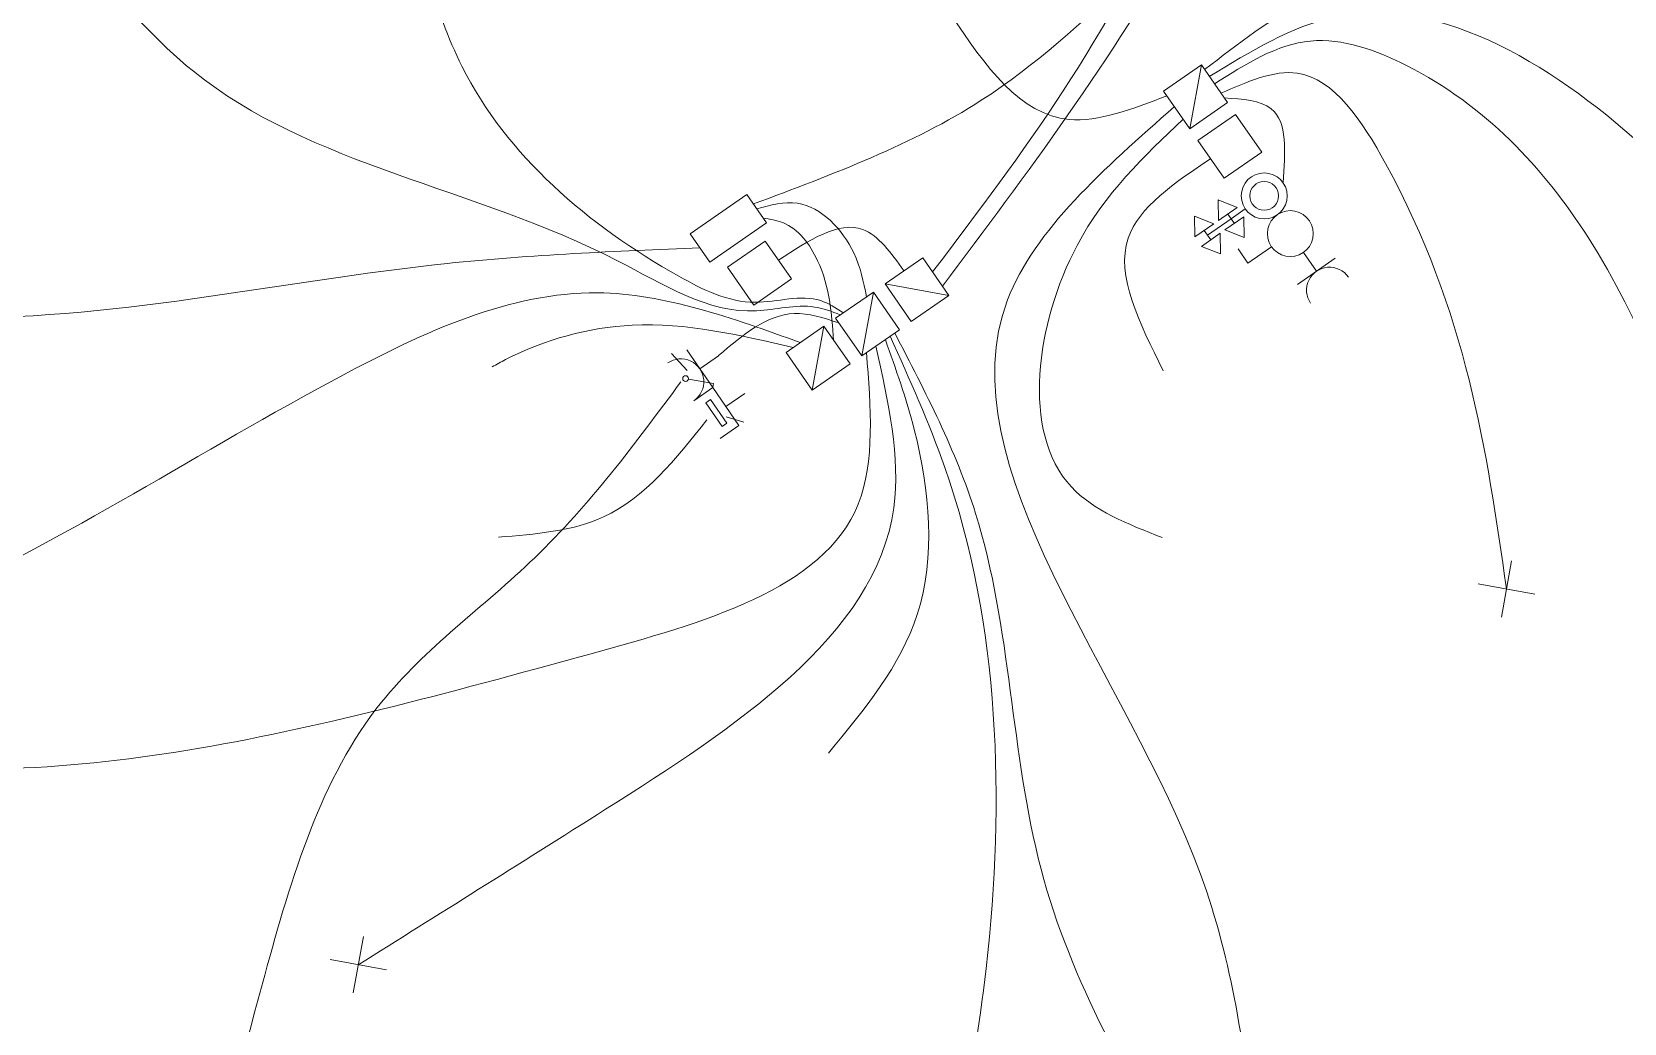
# Model space of a CAD drawing. Header units: metres. Extents: x 2747662.9 to 2747731.3, y 1250221.9 to 1250283.3.
# Drawn here: x 2747705.87 to 2747711.42, y 1250240.49 to 1250243.94 of the extents above; entities that cross this region are included whole.
import ezdxf

# ---------------------------------------------------------------- set-up
doc = ezdxf.new("R2010")
doc.units = ezdxf.units.M
doc.header["$MEASUREMENT"] = 0
doc.layers.add('___elektro', color=7, linetype='Continuous')

msp = doc.modelspace()

# ---------------------------------------------------------------- linework, layer by layer
at = {"color": 30, "linetype": 'Continuous', "lineweight": 0, "true_color": 0xff8d1c}
for points, knots in [([(2747708.3866, 1250243.3425), (2747708.6645, 1250243.4466), (2747708.9424, 1250243.5506), (2747709.1803, 1250243.7039), (2747709.5583, 1250243.9472), (2747709.8356, 1250244.3145), (2747710.2571, 1250244.5753), (2747710.6685, 1250244.8299), (2747711.2174, 1250244.983), (2747711.3395, 1250245.3859), (2747711.3807, 1250245.5221), (2747711.3732, 1250245.6869), (2747711.3473, 1250245.843), (2747711.2744, 1250246.2826), (2747711.0562, 1250246.6537), (2747710.838, 1250247.0249)], [0, 0, 0, 0, 1, 1, 1, 2, 2, 2, 3, 3, 3, 4, 4, 4, 5, 5, 5, 5]), ([(2747709.0108, 1250243.1058), (2747709.323, 1250243.5185), (2747709.6351, 1250243.9312), (2747709.8437, 1250244.443), (2747709.9341, 1250244.6649), (2747710.005, 1250244.9055), (2747709.9659, 1250245.1151), (2747709.9139, 1250245.3943), (2747709.6665, 1250245.6185), (2747709.4191, 1250245.8427)], [0, 0, 0, 0, 1, 1, 1, 2, 2, 2, 3, 3, 3, 3]), ([(2747710.0448, 1250245.8676), (2747710.1013, 1250245.7717), (2747710.1577, 1250245.6757), (2747710.1924, 1250245.5756), (2747710.3301, 1250245.1779), (2747710.1247, 1250244.7143), (2747709.8978, 1250244.31), (2747709.6331, 1250243.8383), (2747709.339, 1250243.4474), (2747709.045, 1250243.0565)], [0, 0, 0, 0, 1, 1, 1, 2, 2, 2, 3, 3, 3, 3]), ([(2747708.2925, 1250244.4997), (2747708.4202, 1250244.5026), (2747708.5479, 1250244.5055), (2747708.656, 1250244.4597), (2747709.0015, 1250244.313), (2747709.1466, 1250243.6679), (2747709.4863, 1250243.637), (2747709.5882, 1250243.6277), (2747709.7077, 1250243.6737), (2747709.8271, 1250243.7198)], [0, 0, 0, 0, 1, 1, 1, 2, 2, 2, 3, 3, 3, 3]), ([(2747711.0928, 1250244.4871), (2747711.0673, 1250244.454), (2747711.0419, 1250244.4208), (2747711.0135, 1250244.3914), (2747710.8382, 1250244.2092), (2747710.5535, 1250244.1703), (2747710.321, 1250244.0555), (2747710.189, 1250243.9903), (2747710.0738, 1250243.9006), (2747709.9587, 1250243.8109)], [0, 0, 0, 0, 1, 1, 1, 2, 2, 2, 3, 3, 3, 3]), ([(2747706.0841, 1250244.1622), (2747706.1962, 1250244.0349), (2747706.3083, 1250243.9076), (2747706.4351, 1250243.8052), (2747706.8453, 1250243.4741), (2747707.4095, 1250243.4031), (2747707.913, 1250243.1446), (2747708.0731, 1250243.0624), (2747708.227, 1250242.9613), (2747708.397, 1250242.9699), (2747708.4641, 1250242.9732), (2747708.5337, 1250242.9937), (2747708.5995, 1250242.9834), (2747708.63, 1250242.9786), (2747708.6596, 1250242.9673), (2747708.6892, 1250242.956)], [0, 0, 0, 0, 1, 1, 1, 2, 2, 2, 3, 3, 3, 4, 4, 4, 5, 5, 5, 5]), ([(2747707.2485, 1250244.132), (2747707.285, 1250244.0266), (2747707.3215, 1250243.9212), (2747707.3707, 1250243.8227), (2747707.5265, 1250243.511), (2747707.8098, 1250243.2684), (2747708.1268, 1250243.0905), (2747708.2115, 1250243.0429), (2747708.2986, 1250243), (2747708.3932, 1250243), (2747708.4697, 1250243.0001), (2747708.551, 1250243.0283), (2747708.6209, 1250243.0055), (2747708.6478, 1250242.9967), (2747708.6731, 1250242.9803), (2747708.6983, 1250242.9639)], [0, 0, 0, 0, 1, 1, 1, 2, 2, 2, 3, 3, 3, 4, 4, 4, 5, 5, 5, 5]), ([(2747713.1456, 1250241.5396), (2747713.0119, 1250241.6658), (2747712.8782, 1250241.792), (2747712.7577, 1250241.9259), (2747712.3133, 1250242.4196), (2747712.048, 1250243.0181), (2747711.5149, 1250243.5163), (2747711.1975, 1250243.813), (2747710.7852, 1250244.0741), (2747710.4124, 1250243.9943), (2747710.2623, 1250243.9622), (2747710.1186, 1250243.8748), (2747709.9749, 1250243.7874)], [0, 0, 0, 0, 1, 1, 1, 2, 2, 2, 3, 3, 3, 4, 4, 4, 4]), ([(2747713.3642, 1250240.6532), (2747712.93, 1250240.8652), (2747712.4958, 1250241.0772), (2747712.2056, 1250241.4105), (2747711.78, 1250241.899), (2747711.6636, 1250242.6482), (2747711.2959, 1250243.2244), (2747711.1381, 1250243.4718), (2747710.9339, 1250243.6873), (2747710.6641, 1250243.8242), (2747710.5566, 1250243.8788), (2747710.4387, 1250243.9208), (2747710.328, 1250243.9107), (2747710.2109, 1250243.8999), (2747710.1019, 1250243.8308), (2747709.9928, 1250243.7616)], [0, 0, 0, 0, 1, 1, 1, 2, 2, 2, 3, 3, 3, 4, 4, 4, 5, 5, 5, 5]), ([(2747711.0106, 1250242.0003), (2747710.9413, 1250242.4839), (2747710.8721, 1250242.9675), (2747710.5895, 1250243.4832), (2747710.5086, 1250243.6308), (2747710.4102, 1250243.7811), (2747710.2808, 1250243.7987), (2747710.2004, 1250243.8095), (2747710.108, 1250243.7692), (2747710.0155, 1250243.7288)], [0, 0, 0, 0, 1, 1, 1, 2, 2, 2, 3, 3, 3, 3]), ([(2747710.1352, 1250240.0841), (2747710.0967, 1250240.3896), (2747710.0582, 1250240.6951), (2747709.9441, 1250241.0066), (2747709.6883, 1250241.7048), (2747709.0525, 1250242.433), (2747709.2723, 1250243.0087), (2747709.3648, 1250243.2512), (2747709.6091, 1250243.4665), (2747709.8534, 1250243.6819)], [0, 0, 0, 0, 1, 1, 1, 2, 2, 2, 3, 3, 3, 3]), ([(2747710.2319, 1250243.4164), (2747710.2399, 1250243.5227), (2747710.2479, 1250243.629), (2747710.1909, 1250243.6746), (2747710.1542, 1250243.7039), (2747710.0906, 1250243.7081), (2747710.0269, 1250243.7123)], [0, 0, 0, 0, 1, 1, 1, 2, 2, 2, 2]), ([(2747709.884, 1250243.6377), (2747709.7474, 1250243.509), (2747709.6109, 1250243.3803), (2747709.5142, 1250243.1979), (2747709.3725, 1250242.9305), (2747709.3165, 1250242.5477), (2747709.4944, 1250242.3561), (2747709.5711, 1250242.2735), (2747709.6911, 1250242.2265), (2747709.8112, 1250242.1794)], [0, 0, 0, 0, 1, 1, 1, 2, 2, 2, 3, 3, 3, 3]), ([(2747709.9791, 1250243.5003), (2747709.8539, 1250243.4161), (2747709.7286, 1250243.3319), (2747709.6921, 1250243.223), (2747709.6483, 1250243.0926), (2747709.7315, 1250242.927), (2747709.8147, 1250242.7614)], [0, 0, 0, 0, 1, 1, 1, 2, 2, 2, 2]), ([(2747708.7808, 1250243.0194), (2747708.7702, 1250243.0708), (2747708.7597, 1250243.1222), (2747708.7361, 1250243.1722), (2747708.6972, 1250243.2542), (2747708.6231, 1250243.3323), (2747708.54, 1250243.3449), (2747708.4944, 1250243.3517), (2747708.4462, 1250243.3389), (2747708.398, 1250243.326)], [0, 0, 0, 0, 1, 1, 1, 2, 2, 2, 3, 3, 3, 3]), ([(2747708.6659, 1250242.8667), (2747708.6589, 1250242.9611), (2747708.6518, 1250243.0556), (2747708.6102, 1250243.1446), (2747708.5838, 1250243.2013), (2747708.5433, 1250243.2558), (2747708.4884, 1250243.2776), (2747708.4673, 1250243.286), (2747708.444, 1250243.2896), (2747708.4208, 1250243.2931)], [0, 0, 0, 0, 1, 1, 1, 2, 2, 2, 3, 3, 3, 3]), ([(2747708.4733, 1250243.1471), (2747708.5789, 1250243.2158), (2747708.6845, 1250243.2846), (2747708.7677, 1250243.2537), (2747708.8217, 1250243.2336), (2747708.8663, 1250243.1716), (2747708.9109, 1250243.1095)], [0, 0, 0, 0, 1, 1, 1, 2, 2, 2, 2]), ([(2747702.8393, 1250242.8756), (2747703.0547, 1250242.9522), (2747703.2702, 1250243.0288), (2747703.4895, 1250243.0681), (2747704.1542, 1250243.1872), (2747704.8544, 1250242.9638), (2747705.5412, 1250242.9466), (2747706.1389, 1250242.9316), (2747706.7265, 1250243.0728), (2747707.3198, 1250243.1353), (2747707.6125, 1250243.1661), (2747707.9066, 1250243.1777), (2747708.2007, 1250243.1894)], [0, 0, 0, 0, 1, 1, 1, 2, 2, 2, 3, 3, 3, 4, 4, 4, 4]), ([(2747703.9236, 1250241.802), (2747703.9694, 1250241.7868), (2747704.0152, 1250241.7716), (2747704.0609, 1250241.7586), (2747705.0289, 1250241.4848), (2747705.9857, 1250242.2275), (2747706.9449, 1250242.7401), (2747707.2423, 1250242.899), (2747707.54, 1250243.0358), (2747707.843, 1250243.0327), (2747708.0764, 1250243.0303), (2747708.3131, 1250242.9449), (2747708.5497, 1250242.8594)], [0, 0, 0, 0, 1, 1, 1, 2, 2, 2, 3, 3, 3, 4, 4, 4, 4]), ([(2747708.2648, 1250242.8141), (2747708.3493, 1250242.8856), (2747708.4337, 1250242.957), (2747708.5285, 1250242.9605), (2747708.5785, 1250242.9623), (2747708.6313, 1250242.9452), (2747708.6841, 1250242.9282)], [0, 0, 0, 0, 1, 1, 1, 2, 2, 2, 2]), ([(2747707.4765, 1250242.7748), (2747707.4918, 1250242.7833), (2747707.5072, 1250242.7918), (2747707.5229, 1250242.7999), (2747707.6583, 1250242.8702), (2747707.8119, 1250242.9124), (2747707.964, 1250242.92), (2747708.1523, 1250242.9294), (2747708.3384, 1250242.8857), (2747708.5246, 1250242.8419)], [0, 0, 0, 0, 1, 1, 1, 2, 2, 2, 3, 3, 3, 3]), ([(2747710.1668, 1250239.5309), (2747710.0817, 1250239.6624), (2747709.9966, 1250239.794), (2747709.913, 1250239.9278), (2747709.6974, 1250240.2729), (2747709.4917, 1250240.6334), (2747709.3887, 1250241.0236), (2747709.2819, 1250241.4286), (2747709.2856, 1250241.8657), (2747709.1607, 1250242.2636), (2747709.0924, 1250242.4811), (2747708.9857, 1250242.687), (2747708.879, 1250242.8928)], [0, 0, 0, 0, 1, 1, 1, 2, 2, 2, 3, 3, 3, 4, 4, 4, 4]), ([(2747707.0094, 1250240.6906), (2747707.2864, 1250240.8639), (2747707.5635, 1250241.0372), (2747707.8715, 1250241.2325), (2747708.3112, 1250241.5113), (2747708.814, 1250241.8348), (2747708.8755, 1250242.2837), (2747708.8995, 1250242.4589), (2747708.8563, 1250242.653), (2747708.8132, 1250242.8472)], [0, 0, 0, 0, 1, 1, 1, 2, 2, 2, 3, 3, 3, 3]), ([(2747708.8461, 1250242.87), (2747708.8826, 1250242.7673), (2747708.9191, 1250242.6646), (2747708.9469, 1250242.5564), (2747709.0013, 1250242.3445), (2747709.0223, 1250242.1115), (2747708.9572, 1250241.9111), (2747708.8994, 1250241.7329), (2747708.7736, 1250241.5805), (2747708.6477, 1250241.4281)], [0, 0, 0, 0, 1, 1, 1, 2, 2, 2, 3, 3, 3, 3]), ([(2747708.9685, 1250239.4591), (2747709.059, 1250239.8612), (2747709.1495, 1250240.2633), (2747709.197, 1250240.6778), (2747709.2641, 1250241.2635), (2747709.2454, 1250241.8739), (2747709.0532, 1250242.4243), (2747708.9989, 1250242.5799), (2747708.9307, 1250242.7306), (2747708.8625, 1250242.8814)], [0, 0, 0, 0, 1, 1, 1, 2, 2, 2, 3, 3, 3, 3]), ([(2747703.8907, 1250241.7792), (2747704.303, 1250241.6311), (2747704.7153, 1250241.4829), (2747705.1213, 1250241.4161), (2747705.9815, 1250241.2746), (2747706.8137, 1250241.498), (2747707.8159, 1250241.7735), (2747708.2109, 1250241.882), (2747708.6324, 1250241.9987), (2747708.7515, 1250242.2959), (2747708.8103, 1250242.4427), (2747708.7953, 1250242.6336), (2747708.7803, 1250242.8245)], [0, 0, 0, 0, 1, 1, 1, 2, 2, 2, 3, 3, 3, 4, 4, 4, 4]), ([(2747706.1902, 1250238.6703), (2747706.3444, 1250239.3252), (2747706.4987, 1250239.9802), (2747706.6835, 1250240.6543), (2747706.7771, 1250240.9956), (2747706.8786, 1250241.3418), (2747707.0908, 1250241.6059), (2747707.2411, 1250241.793), (2747707.4471, 1250241.9388), (2747707.6242, 1250242.1092), (2747707.8167, 1250242.2944), (2747707.9752, 1250242.5084), (2747708.1336, 1250242.7225)], [0, 0, 0, 0, 1, 1, 1, 2, 2, 2, 3, 3, 3, 4, 4, 4, 4]), ([(2747708.2243, 1250242.59), (2747708.1161, 1250242.454), (2747708.0079, 1250242.318), (2747707.8641, 1250242.2517), (2747707.7555, 1250242.2016), (2747707.6265, 1250242.1913), (2747707.4976, 1250242.1811)], [0, 0, 0, 0, 1, 1, 1, 2, 2, 2, 2])]:
    msp.add_open_spline(points, degree=3, knots=knots, dxfattribs=at)
at = {"layer": '___elektro', "color": 30, "linetype": 'Continuous', "lineweight": 0, "true_color": 0xff8d1c}
for p, q in [((2747709.9472, 1250243.8274), (2747709.8157, 1250243.7363)), ((2747709.9068, 1250243.6048), (2747709.9472, 1250243.8274)), ((2747710.0383, 1250243.6959), (2747709.9472, 1250243.8274)), ((2747709.8814, 1250243.7819), (2747709.8815, 1250243.7819)), ((2747709.8979, 1250243.7932), (2747709.8979, 1250243.7933)), ((2747709.9143, 1250243.8046), (2747709.9144, 1250243.8047)), ((2747709.9308, 1250243.816), (2747709.9308, 1250243.816)), ((2747709.9586, 1250243.811), (2747709.9586, 1250243.811)), ((2747709.97, 1250243.7945), (2747709.97, 1250243.7946)), ((2747709.9814, 1250243.7781), (2747709.9814, 1250243.7781)), ((2747709.8157, 1250243.7363), (2747709.9068, 1250243.6048)), ((2747709.8271, 1250243.7199), (2747709.8271, 1250243.7199)), ((2747709.8321, 1250243.7477), (2747709.8322, 1250243.7477)), ((2747709.8486, 1250243.7591), (2747709.8486, 1250243.7591)), ((2747709.865, 1250243.7705), (2747709.865, 1250243.7705)), ((2747709.9928, 1250243.7616), (2747709.9928, 1250243.7617)), ((2747710.0042, 1250243.7452), (2747710.0042, 1250243.7452)), ((2747710.0155, 1250243.7288), (2747710.0156, 1250243.7288)), ((2747709.8385, 1250243.7034), (2747709.8385, 1250243.7034)), ((2747709.8498, 1250243.687), (2747709.8499, 1250243.687)), ((2747709.8612, 1250243.6705), (2747709.8613, 1250243.6706)), ((2747709.9068, 1250243.6048), (2747710.0383, 1250243.6959)), ((2747709.989, 1250243.6617), (2747709.989, 1250243.6617)), ((2747710.0054, 1250243.6731), (2747710.0055, 1250243.6731)), ((2747710.0219, 1250243.6845), (2747710.0219, 1250243.6845)), ((2747710.0269, 1250243.7123), (2747710.027, 1250243.7123)), ((2747709.8726, 1250243.6541), (2747709.8727, 1250243.6541)), ((2747709.884, 1250243.6377), (2747709.8841, 1250243.6377)), ((2747709.8954, 1250243.6212), (2747709.8954, 1250243.6212)), ((2747709.9232, 1250243.6162), (2747709.9233, 1250243.6162)), ((2747710.0668, 1250243.6548), (2747709.9353, 1250243.5637)), ((2747709.9397, 1250243.6275), (2747709.9397, 1250243.6276)), ((2747709.9561, 1250243.6389), (2747709.9562, 1250243.639)), ((2747709.9726, 1250243.6503), (2747709.9726, 1250243.6504)), ((2747710.1579, 1250243.5232), (2747710.0668, 1250243.6548)), ((2747709.9353, 1250243.5637), (2747710.0264, 1250243.4321)), ((2747709.9517, 1250243.5751), (2747709.9517, 1250243.5751)), ((2747710.0264, 1250243.4321), (2747710.1579, 1250243.5232)), ((2747710.1206, 1250243.4366), (2747710.1206, 1250243.4366)), ((2747710.2319, 1250243.4164), (2747710.232, 1250243.4164)), ((2747708.1665, 1250243.2387), (2747708.3638, 1250243.3753)), ((2747708.2981, 1250243.3298), (2747708.2981, 1250243.3298)), ((2747708.3145, 1250243.3412), (2747708.3145, 1250243.3412)), ((2747708.3309, 1250243.3526), (2747708.331, 1250243.3526)), ((2747708.3474, 1250243.364), (2747708.3474, 1250243.364)), ((2747708.4322, 1250243.2767), (2747708.3638, 1250243.3753)), ((2747708.3752, 1250243.3589), (2747708.3753, 1250243.3589)), ((2747708.3866, 1250243.3425), (2747708.3866, 1250243.3425)), ((2747710.0055, 1250243.3569), (2747710.0726, 1250243.3303)), ((2747710.0055, 1250243.3569), (2747710.0068, 1250243.2848)), ((2747710.0726, 1250243.3303), (2747710.0068, 1250243.2848)), ((2747708.2159, 1250243.2728), (2747708.2159, 1250243.2729)), ((2747708.2323, 1250243.2842), (2747708.2323, 1250243.2843)), ((2747708.2349, 1250243.14), (2747708.4322, 1250243.2767)), ((2747708.2487, 1250243.2956), (2747708.2488, 1250243.2957)), ((2747708.2652, 1250243.307), (2747708.2652, 1250243.307)), ((2747708.2816, 1250243.3184), (2747708.2817, 1250243.3184)), ((2747708.398, 1250243.326), (2747708.398, 1250243.3261)), ((2747708.4094, 1250243.3096), (2747708.4094, 1250243.3096)), ((2747708.4208, 1250243.2931), (2747708.4208, 1250243.2932)), ((2747709.9233, 1250243.2999), (2747709.9904, 1250243.2734)), ((2747709.9233, 1250243.2999), (2747709.9246, 1250243.2278)), ((2747709.9904, 1250243.2734), (2747709.9246, 1250243.2278)), ((2747709.9689, 1250243.2342), (2747710.0511, 1250243.2911)), ((2747710.0953, 1250243.2974), (2747710.0296, 1250243.2519)), ((2747710.0625, 1250243.2747), (2747710.0397, 1250243.3075)), ((2747710.0511, 1250243.2911), (2747710.1004, 1250243.3253)), ((2747710.0511, 1250243.2911), (2747710.0511, 1250243.2911)), ((2747710.0966, 1250243.2253), (2747710.0953, 1250243.2974)), ((2747710.1004, 1250243.3253), (2747710.1004, 1250243.3253)), ((2747710.2117, 1250243.3051), (2747710.2118, 1250243.3051)), ((2747710.2117, 1250243.3051), (2747710.2118, 1250243.3051)), ((2747710.323, 1250243.2849), (2747710.3231, 1250243.2849)), ((2747708.2349, 1250243.14), (2747708.1665, 1250243.2387)), ((2747708.1779, 1250243.2222), (2747708.178, 1250243.2223)), ((2747708.183, 1250243.2501), (2747708.183, 1250243.2501)), ((2747708.1994, 1250243.2615), (2747708.1995, 1250243.2615)), ((2747708.35, 1250243.2198), (2747708.35, 1250243.2198)), ((2747708.3664, 1250243.2311), (2747708.3664, 1250243.2312)), ((2747708.3828, 1250243.2425), (2747708.3829, 1250243.2426)), ((2747708.3993, 1250243.2539), (2747708.3993, 1250243.254)), ((2747708.4157, 1250243.2653), (2747708.4158, 1250243.2653)), ((2747710.0131, 1250243.2405), (2747709.9474, 1250243.1949)), ((2747709.9803, 1250243.2177), (2747709.9575, 1250243.2506)), ((2747710.0144, 1250243.1684), (2747710.0131, 1250243.2405)), ((2747710.0966, 1250243.2253), (2747710.0296, 1250243.2519)), ((2747708.1893, 1250243.2058), (2747708.1894, 1250243.2058)), ((2747708.2007, 1250243.1894), (2747708.2007, 1250243.1894)), ((2747708.2121, 1250243.1729), (2747708.2121, 1250243.1729)), ((2747708.2677, 1250243.1628), (2747708.2678, 1250243.1628)), ((2747708.2842, 1250243.1742), (2747708.2842, 1250243.1742)), ((2747708.4277, 1250243.2128), (2747708.2962, 1250243.1217)), ((2747708.3006, 1250243.1856), (2747708.3007, 1250243.1856)), ((2747708.3171, 1250243.197), (2747708.3171, 1250243.197)), ((2747708.3335, 1250243.2084), (2747708.3336, 1250243.2084)), ((2747708.5189, 1250243.0813), (2747708.4277, 1250243.2128)), ((2747710.0144, 1250243.1684), (2747709.9474, 1250243.1949)), ((2747710.1093, 1250243.1368), (2747710.0751, 1250243.1861)), ((2747710.1915, 1250243.1937), (2747710.1093, 1250243.1368)), ((2747710.1915, 1250243.1937), (2747710.1915, 1250243.1938)), ((2747710.3028, 1250243.1735), (2747710.3029, 1250243.1736)), ((2747710.3484, 1250243.1078), (2747710.3028, 1250243.1735)), ((2747708.2235, 1250243.1565), (2747708.2235, 1250243.1565)), ((2747708.2513, 1250243.1514), (2747708.2513, 1250243.1515)), ((2747708.2962, 1250243.1217), (2747708.3873, 1250242.9902)), ((2747708.3127, 1250243.1331), (2747708.3127, 1250243.1331)), ((2747708.9766, 1250243.1551), (2747708.8451, 1250243.064)), ((2747708.9109, 1250243.1095), (2747708.9109, 1250243.1096)), ((2747708.9273, 1250243.1209), (2747708.9274, 1250243.121)), ((2747708.9438, 1250243.1323), (2747708.9438, 1250243.1323)), ((2747708.9602, 1250243.1437), (2747708.9602, 1250243.1437)), ((2747709.0677, 1250243.0236), (2747708.9766, 1250243.1551)), ((2747708.988, 1250243.1387), (2747708.9881, 1250243.1387)), ((2747708.9994, 1250243.1222), (2747708.9995, 1250243.1222)), ((2747709.0108, 1250243.1058), (2747709.0108, 1250243.1058)), ((2747710.4141, 1250243.1533), (2747710.2826, 1250243.0622)), ((2747708.3873, 1250242.9902), (2747708.5189, 1250243.0813)), ((2747708.8451, 1250243.064), (2747708.9362, 1250242.9325)), ((2747709.0677, 1250243.0236), (2747708.8451, 1250243.064)), ((2747708.8615, 1250243.0754), (2747708.8616, 1250243.0754)), ((2747708.878, 1250243.0868), (2747708.878, 1250243.0868)), ((2747708.8944, 1250243.0982), (2747708.8945, 1250243.0982)), ((2747709.0222, 1250243.0893), (2747709.0222, 1250243.0894)), ((2747709.0336, 1250243.0729), (2747709.0336, 1250243.0729)), ((2747709.045, 1250243.0565), (2747709.045, 1250243.0565)), ((2747708.8043, 1250243.0357), (2747708.6728, 1250242.9446)), ((2747708.755, 1250243.0015), (2747708.755, 1250243.0016)), ((2747708.7639, 1250242.8131), (2747708.8043, 1250243.0357)), ((2747708.7714, 1250243.0129), (2747708.7714, 1250243.013)), ((2747708.7878, 1250243.0243), (2747708.7879, 1250243.0244)), ((2747708.8954, 1250242.9042), (2747708.8043, 1250243.0357)), ((2747708.8157, 1250243.0193), (2747708.8157, 1250243.0193)), ((2747708.8271, 1250243.0028), (2747708.8271, 1250243.0029)), ((2747708.8565, 1250243.0475), (2747708.8565, 1250243.0476)), ((2747708.8679, 1250243.0311), (2747708.8679, 1250243.0311)), ((2747708.8793, 1250243.0147), (2747708.8793, 1250243.0147)), ((2747708.8907, 1250242.9982), (2747708.8907, 1250242.9983)), ((2747708.9362, 1250242.9325), (2747709.0677, 1250243.0236)), ((2747709.0349, 1250243.0008), (2747709.0349, 1250243.0008)), ((2747709.0513, 1250243.0122), (2747709.0513, 1250243.0122)), ((2747709.0564, 1250243.04), (2747709.0564, 1250243.04)), ((2747708.6728, 1250242.9446), (2747708.7639, 1250242.8131)), ((2747708.6892, 1250242.956), (2747708.6892, 1250242.956)), ((2747708.7056, 1250242.9674), (2747708.7057, 1250242.9674)), ((2747708.7221, 1250242.9788), (2747708.7221, 1250242.9788)), ((2747708.7385, 1250242.9902), (2747708.7386, 1250242.9902)), ((2747708.8385, 1250242.9864), (2747708.8385, 1250242.9864)), ((2747708.8498, 1250242.97), (2747708.8499, 1250242.97)), ((2747708.8612, 1250242.9535), (2747708.8613, 1250242.9535)), ((2747708.902, 1250242.9818), (2747708.9021, 1250242.9818)), ((2747708.9134, 1250242.9653), (2747708.9135, 1250242.9654)), ((2747708.9248, 1250242.9489), (2747708.9249, 1250242.9489)), ((2747708.9527, 1250242.9439), (2747708.9527, 1250242.9439)), ((2747708.9691, 1250242.9552), (2747708.9691, 1250242.9553)), ((2747708.9855, 1250242.9666), (2747708.9856, 1250242.9667)), ((2747709.002, 1250242.978), (2747709.002, 1250242.978)), ((2747709.0184, 1250242.9894), (2747709.0185, 1250242.9894)), ((2747708.6319, 1250242.9163), (2747708.5004, 1250242.8252)), ((2747708.5915, 1250242.6937), (2747708.6319, 1250242.9163)), ((2747708.5991, 1250242.8936), (2747708.5991, 1250242.8936)), ((2747708.6155, 1250242.9049), (2747708.6155, 1250242.905)), ((2747708.723, 1250242.7848), (2747708.6319, 1250242.9163)), ((2747708.6433, 1250242.8999), (2747708.6434, 1250242.8999)), ((2747708.6547, 1250242.8834), (2747708.6548, 1250242.8835)), ((2747708.6841, 1250242.9282), (2747708.6842, 1250242.9282)), ((2747708.6955, 1250242.9117), (2747708.6956, 1250242.9118)), ((2747708.7069, 1250242.8953), (2747708.707, 1250242.8953)), ((2747708.7639, 1250242.8131), (2747708.8954, 1250242.9042)), ((2747708.8726, 1250242.9371), (2747708.8727, 1250242.9371)), ((2747708.879, 1250242.8928), (2747708.879, 1250242.8928)), ((2747708.884, 1250242.9206), (2747708.884, 1250242.9207)), ((2747708.2449, 1250242.7023), (2747708.1538, 1250242.8338)), ((2747708.5169, 1250242.8366), (2747708.5169, 1250242.8366)), ((2747708.5333, 1250242.848), (2747708.5333, 1250242.848)), ((2747708.5497, 1250242.8594), (2747708.5498, 1250242.8594)), ((2747708.5662, 1250242.8708), (2747708.5662, 1250242.8708)), ((2747708.5826, 1250242.8822), (2747708.5827, 1250242.8822)), ((2747708.6661, 1250242.867), (2747708.6661, 1250242.867)), ((2747708.6775, 1250242.8506), (2747708.6775, 1250242.8506)), ((2747708.6889, 1250242.8341), (2747708.6889, 1250242.8342)), ((2747708.7183, 1250242.8788), (2747708.7184, 1250242.8789)), ((2747708.7297, 1250242.8624), (2747708.7297, 1250242.8624)), ((2747708.7411, 1250242.846), (2747708.7411, 1250242.846)), ((2747708.7525, 1250242.8295), (2747708.7525, 1250242.8295)), ((2747708.7967, 1250242.8359), (2747708.7968, 1250242.8359)), ((2747708.8132, 1250242.8472), (2747708.8132, 1250242.8473)), ((2747708.8296, 1250242.8586), (2747708.8297, 1250242.8587)), ((2747708.8461, 1250242.87), (2747708.8461, 1250242.8701)), ((2747708.8625, 1250242.8814), (2747708.8626, 1250242.8814)), ((2747708.1551, 1250242.7617), (2747708.1013, 1250242.8218)), ((2747708.1994, 1250242.7681), (2747708.2651, 1250242.8136)), ((2747708.2651, 1250242.8136), (2747708.2652, 1250242.8137)), ((2747708.2651, 1250242.8136), (2747708.2652, 1250242.8137)), ((2747708.5004, 1250242.8252), (2747708.5915, 1250242.6937)), ((2747708.5118, 1250242.8088), (2747708.5118, 1250242.8088)), ((2747708.5232, 1250242.7923), (2747708.5232, 1250242.7924)), ((2747708.5346, 1250242.7759), (2747708.5346, 1250242.7759)), ((2747708.5915, 1250242.6937), (2747708.723, 1250242.7848)), ((2747708.7003, 1250242.8177), (2747708.7003, 1250242.8177)), ((2747708.7066, 1250242.7734), (2747708.7066, 1250242.7734)), ((2747708.7117, 1250242.8012), (2747708.7117, 1250242.8013)), ((2747708.7803, 1250242.8245), (2747708.7803, 1250242.8245)), ((2747708.1599, 1250242.7321), (2747708.2475, 1250242.7162)), ((2747708.546, 1250242.7595), (2747708.546, 1250242.7595)), ((2747708.5574, 1250242.743), (2747708.5574, 1250242.743)), ((2747708.5687, 1250242.7266), (2747708.5688, 1250242.7266)), ((2747708.6408, 1250242.7279), (2747708.6409, 1250242.7279)), ((2747708.6573, 1250242.7393), (2747708.6573, 1250242.7393)), ((2747708.6737, 1250242.7506), (2747708.6738, 1250242.7507)), ((2747708.6902, 1250242.762), (2747708.6902, 1250242.7621)), ((2747708.1792, 1250242.6568), (2747708.2449, 1250242.7023)), ((2747708.2475, 1250242.7162), (2747708.2449, 1250242.7023)), ((2747708.2449, 1250242.7023), (2747708.336, 1250242.5708)), ((2747708.2905, 1250242.6366), (2747708.3563, 1250242.6821)), ((2747708.3563, 1250242.6821), (2747708.3563, 1250242.6821)), ((2747708.5801, 1250242.7101), (2747708.5802, 1250242.7102)), ((2747708.608, 1250242.7051), (2747708.608, 1250242.7051)), ((2747708.6244, 1250242.7165), (2747708.6244, 1250242.7165)), ((2747708.336, 1250242.5708), (2747708.2703, 1250242.5252)), ((2747708.2911, 1250242.6005), (2747708.3525, 1250242.5822)), ((2747710.9927, 1250241.9019), (2747711.0285, 1250242.0987)), ((2747711.109, 1250241.9824), (2747710.9122, 1250242.0181)), ((2747711.0106, 1250242.0003), (2747711.0106, 1250242.0003)), ((2747706.9915, 1250240.5922), (2747707.0273, 1250240.789)), ((2747707.1078, 1250240.6727), (2747706.911, 1250240.7085)), ((2747707.0094, 1250240.6906), (2747707.0094, 1250240.6906))]:
    msp.add_line(p, q, dxfattribs=at)
msp.add_lwpolyline([(2747708.2779, 1250242.567), (2747708.2209, 1250242.6492), (2747708.2374, 1250242.6606), (2747708.2943, 1250242.5784)], close=True, dxfattribs=at)
for centre, radius in [((2747710.1662, 1250243.3708), 0.08), ((2747710.1662, 1250243.3708), 0.05), ((2747710.2573, 1250243.2393), 0.08), ((2747708.1501, 1250242.7339), 0.01)]:
    msp.add_circle(centre, radius, dxfattribs=at)
for centre, start, end in [((2747710.3939, 1250243.042), 34.7099, 214.7099), ((2747708.1336, 1250242.7225), 304.7099, 124.7099)]:
    msp.add_arc(centre, 0.08, start, end, dxfattribs=at)

doc.saveas('drawing.dxf')
